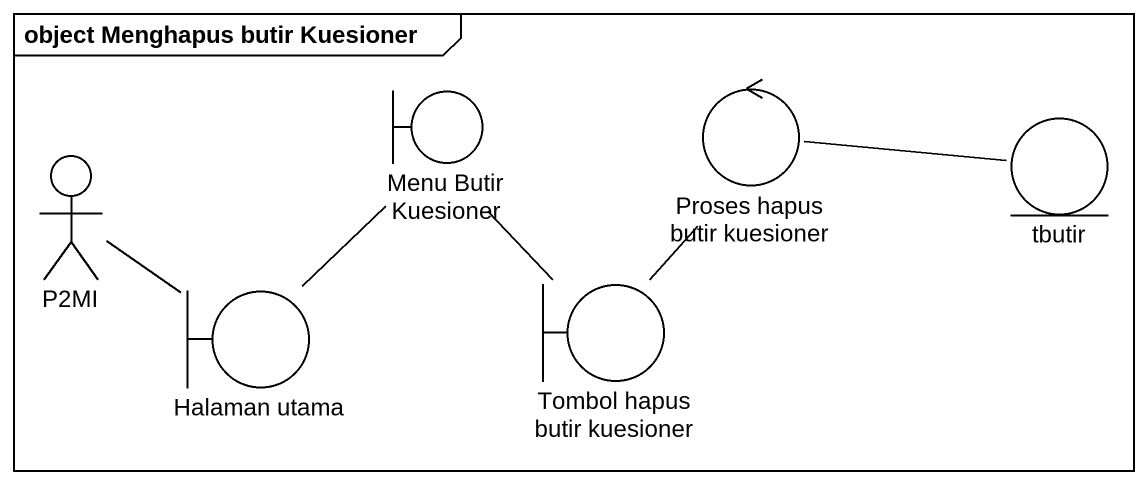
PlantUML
@startuml
mainframe object Menghapus butir Kuesioner
actor P2MI
boundary "Menu Butir Kuesioner" as Menu_Butir_Kuesioner
control "Proses hapus butir kuesioner" as Proses_hapus_butir_kuesioner
entity tbutir
boundary "Halaman utama" as Halaman_utama
boundary "Tombol hapus butir kuesioner" as Tombol_hapus_butir_kuesioner
P2MI -right- Halaman_utama
Menu_Butir_Kuesioner -- Tombol_hapus_butir_kuesioner
Proses_hapus_butir_kuesioner -right- tbutir
Halaman_utama -up- Menu_Butir_Kuesioner
Tombol_hapus_butir_kuesioner -up- Proses_hapus_butir_kuesioner
@enduml
